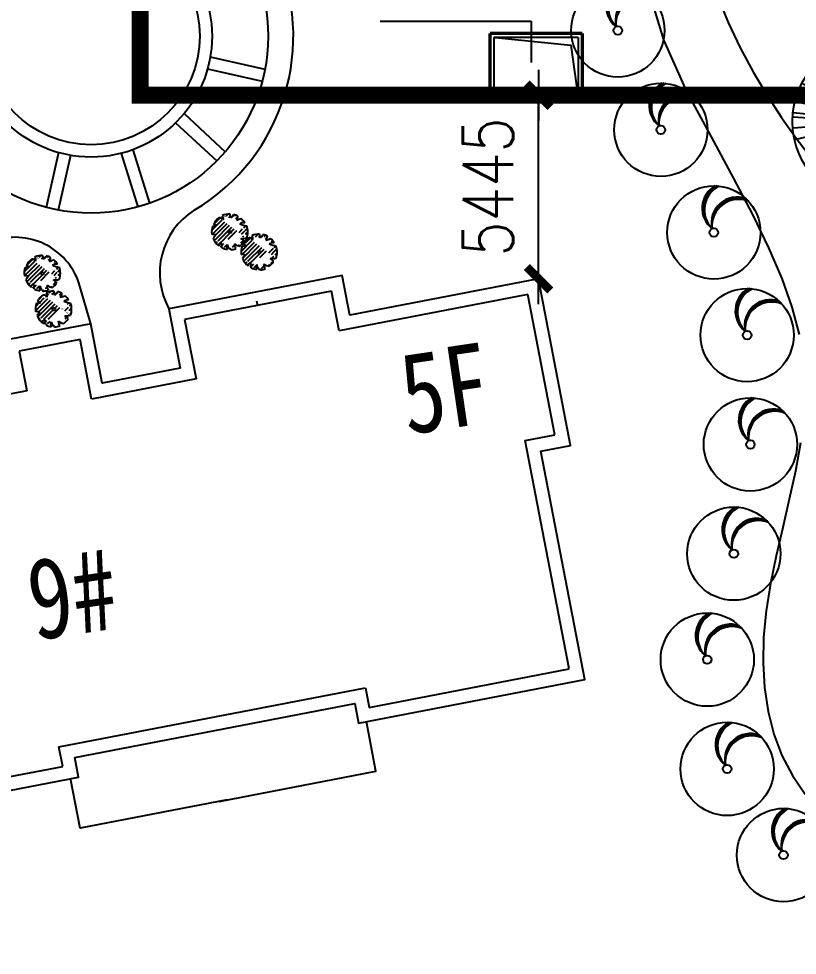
# Model space of a CAD drawing. Extents: x 116619 to 413619, y -387877 to -177877.
# Drawn here: x 233339 to 256441, y -339119 to -311330 of the extents above; entities that cross this region are included whole.
import ezdxf

# ---------------------------------------------------------------- set-up
doc = ezdxf.new("R2010")
doc.units = 0
doc.header["$LTSCALE"] = 35
doc.header["$MEASUREMENT"] = 0
doc.linetypes.add('DASH', pattern=[0.35, 0.25, -0.1])
doc.linetypes.add('DASH_200', pattern=[0.7, 0.5, -0.2])
doc.layers.get('0').update_dxf_attribs({"linetype": 'CONTINUOUS'})
doc.layers.get('DEFPOINTS').update_dxf_attribs({"linetype": 'CONTINUOUS'})
for name, color, linetype in [('BALCONY', 6, 'CONTINUOUS'), ('DX', 32, 'CONTINUOUS'), ('GUAN1', 22, 'CONTINUOUS'), ('JYP', 4, 'CONTINUOUS'), ('LVHUA', 94, 'CONTINUOUS'), ('PUB_DIM', 3, 'CONTINUOUS'), ('PUB_TEXT', 7, 'CONTINUOUS'), ('ROAD2', 40, 'CONTINUOUS'), ('TREE', 84, 'CONTINUOUS'), ('YJ1', 7, 'CONTINUOUS'), ('新路', 21, 'CONTINUOUS'), ('树', 84, 'CONTINUOUS')]:
    doc.layers.add(name, color=color, linetype=linetype)
doc.styles.add('_ST64F', font='', dxfattribs={"width": 0.8})
doc.styles.add('DIM_FONT', font='SIMPLEX.shx', dxfattribs={"width": 0.8})
doc.styles.get('_ST64F').set_extended_font_data('SimSun')
doc.dimstyles.new('AXIS500', dxfattribs={"dimscale": 5, "dimtxt": 300, "dimasz": 1, "dimexe": 250, "dimexo": 300, "dimgap": 150, "dimtad": 1, "dimdec": 0, "dimzin": 0, "dimdsep": 46, "dimtxsty": 'DIM_FONT', "dimblk": '_DIMX', "dimblk1": 'ARCHTICK', "dimblk2": 'ARCHTICK', "dimcen": 0.09, "dimse1": 1, "dimse2": 1, "dimclrt": 7, "dimadec": 0, "dimazin": 0, "dimtfac": 1, "dimtdec": 0, "dimtix": 1, "dimtmove": 2, "dimatfit": 3, "dimldrblk": '_DIMX', "dimfxl": 0, "dimtolj": 1, "dimtzin": 0, "dimarcsym": 0})

# ---------------------------------------------------------------- blocks, each defined once
blk = doc.blocks.new('TREE1')
at = {"layer": 'TREE', "ltscale": 200}
for p, q in [((196.6270091500483, 118.3983444665791), (958.0141648878343, 4309.183757203224)), ((196.6270091422484, 118.398344505229), (-2794.456173498707, 3150.858430103224)), ((196.6270091554034, 118.3983444724581), (4336.100079659838, 1121.969704664894)), ((196.6270177267725, 118.3983442675089), (-4060.454977102112, -21.76491311425343)), ((196.6270177267143, 118.3983442675089), (-3824.565517704468, -1286.024468790623)), ((196.627009150805, 118.3983444793848), (-3452.30805945769, -2078.796603985014)), ((100.2623868038645, 255.8389014034183), (-1486.916355925845, -3794.155107475352)), ((100.2623868038645, 255.8389014034183), (-1393.429465544701, -3833.071405344759)), ((100.2623868038645, 255.8389014034183), (-246.1963523110608, -4117.909038967104)), ((196.6270091505721, 118.398344474961), (-38.03785227955086, -4134.521262015798)), ((100.2623868038645, 255.8389014034183), (423.6535145242233, -4134.935846759006)), ((100.2623868038645, 255.8389014034183), (1951.102663122234, -3762.865361598902)), ((100.2623868038645, 255.8389014034183), (1398.004664635111, -3968.052989551448)), ((196.6270091509796, 118.3983444744954), (1365.846712412254, -3977.36996708368)), ((196.6270091510378, 118.3983444746118), (2161.67729479901, -3660.61874351732)), ((196.6270091509796, 118.3983444744954), (2641.886052459246, -3369.16541660286)), ((196.6270091510378, 118.3983444744954), (3936.534364741005, -1920.102513525169)), ((196.6270091510378, 118.3983444744954), (4071.320354574767, -1650.540392562514)), ((196.6270091514452, 118.3983444737969), (518.7873531829682, -3020.630578807788)), ((196.6270091515617, 118.3983444725163), (4454.799805438844, 16.62794889882207)), ((196.6270091509796, 118.3983444744954), (3102.838756037934, -2995.494084418402))]:
    blk.add_line(p, q, dxfattribs=at)
blk.add_circle((196.6270091511542, 118.3983444746118), 4259.388779679558, dxfattribs=at)
blk = doc.blocks.new('ZIWEI')
h = blk.add_hatch()
h.set_pattern_fill('ANSI31', color=256, scale=700, style=0)
h.set_pattern_definition([(45, (-14305.15479666414, -15521.72558498852), (-61.8718433538229, 61.87184335382291), [])])
edge = h.paths.add_edge_path(flags=16)
edge.add_arc((-3.124356323995016, 3.122764844410995), 38.19129419894237, 0, 360)
edge = h.paths.add_edge_path()
edge.add_line((-515.1862775585669, 179.497036884386), (-397.3273588397005, 192.8007087845654))
edge.add_line((-397.3273588397005, 192.8007087845654), (-484.1707726325494, 239.3635604351966))
edge.add_arc((-355.5003343913286, 207.8080208276788), 224.403476599897, 48.5203254456983, 80.51513420599325)
edge.add_arc((-325.4140871285308, 399.2104523212729), 130.0053747879539, 343.6554930631364, 399.759999052217)
edge.add_arc((-174.7510699382728, 449.0992219469845), 193.0394698033984, 352.0774890396579, 386.6128437567361)
edge.add_arc((-84.56230609322301, 589.4586796650692), 201.8433641199807, 304.1868289016925, 338.5411029521464)
edge.add_arc((79.86628706235024, 476.3367862375235), 153.6894522377071, 315.8453936709736, 359.7650517005484)
edge.add_arc((-244.3907489811299, 1929.23720569768), 1632.167053856146, 285.4397484795938, 290.7099380494143)
edge.add_arc((411.9486994804647, 44.08673669176824), 233.5512010930507, 83.53226198880667, 121.6543979234022)
edge.add_arc((-4.509560895889081, -499.5216754744943), 586.7160784787773, 134.7781732768324, 147.3314664882382)
edge.add_arc((-250.9462972172714, -395.6289919717128), 87.2136964104515, 97.74104035208522, 188.8107453020594)
edge.add_arc((-1350.450460115571, -519.14793294827), 1107.830682670651, 2.946463605808077, 10.92381386573493)
edge.add_arc((124.9841737184488, -442.2467953651558), 220.2945284226358, 160.600850515773, 199.3991494842191)
edge.add_arc((100.2743666530096, -356.5412966543881), 177.912621491226, 186.1911535261988, 248.4951689965226)
edge.add_arc((295.5747862085336, -375.7284358642501), 163.4501424661077, 170.6313753688686, 220.6278158106918)
edge.add_arc((325.3933213488563, -117.6562043841968), 300.1513038858919, 230.4582328344403, 263.1092801234542)
edge.add_arc((-0.1343107446045906, -630.5382491610344), 545.230109940777, 39.65358745448385, 53.99299145650343)
edge.add_arc((357.6164668545061, 465.0542429203251), 655.5885988104213, 266.7454952844627, 282.0146256256703)
edge.add_arc((-8.366491272492567, 3.426213290907981), 526.717709094641, 126.0750832653475, 153.6245397522663)
edge.add_arc((-8.366491272492567, 3.426213290907981), 532.1830287655648, 89.33214789761615, 114.3856376375889)
edge.add_arc((-8.366491272492567, 3.426213290907981), 530.635912621629, 62.87665481919286, 77.70213155929174)
edge.add_arc((-8.366491272492567, 3.426213290907981), 523.3081512775127, 31.40983736236552, 49.47524964655826)
edge.add_arc((-8.366491272492567, 3.426213290907981), 533.5852264281983, 340.3307323359838, 379.4299658611113)
edge.add_arc((-8.366491272492567, 3.426213290907981), 514.0723757636953, 305.3940385052633, 326.2463764496025)
edge.add_arc((-8.366491272492567, 3.426213290907981), 527.2859582375127, 274.7236248562025, 290.327701486811)
edge.add_arc((-8.366491272492567, 3.426213290907981), 521.8934893924253, 243.1498330697507, 261.8356210533511)
edge.add_arc((-8.366491272492567, 3.426213290907981), 524.2458075739542, 200.8102967799917, 231.4391627845076)
edge.add_arc((-8.366491272492567, 3.426213290907981), 536.5325998408181, 160.8426086360242, 187.2750049578882)
edge.add_arc((-610.1709703373417, -941.8811506774291), 880.120823157168, 77.37282204331454, 85.464893159638)
edge.add_arc((958.8282334270953, 2090.854452699206), 1965.482605593802, 250.0864889084941, 256.3451059776773)
for p, q in [((-515.1862775585669, 179.497036884386), (-397.3273588397005, 192.8007087845654)), ((-484.1707726325494, 239.3635604351966), (-484.1707726325494, 239.3635604351966)), ((-397.3273588397005, 192.8007087845654), (-484.1707726325494, 239.3635604351966))]:
    blk.add_line(p, q)
blk.add_circle((-3.124356323995016, 3.122764844410995), 38.19129419894237)
for centre, radius, start, end in [((-8.366491272492567, 3.426213290907981), 526.717709094641, 126.0750832653475, 153.6245397522663), ((-355.5003343913286, 207.8080208276788), 224.403476599897, 48.5203254456983, 80.51513420599325), ((-8.366491272492567, 3.426213290907981), 532.1830287655648, 89.33214789761615, 114.3856376375889), ((-325.4140871285308, 399.2104523212729), 130.0053747879539, 343.6554930631364, 39.75999905221702), ((-174.7510699382728, 449.0992219469845), 193.0394698033984, 352.0774890396579, 26.61284375673618), ((-84.56230609322301, 589.4586796650692), 201.8433641199807, 304.1868289016925, 338.5411029521464), ((-8.366491272492567, 3.426213290907981), 530.635912621629, 62.87665481919286, 77.70213155929174), ((79.86628706235024, 476.3367862375235), 153.6894522377071, 315.8453936709736, 359.7650517005484), ((-244.3907489811299, 1929.23720569768), 1632.167053856146, 285.4397484795938, 290.7099380494143), ((411.9486994804647, 44.08673669176824), 233.5512010930507, 83.53226198880667, 121.6543979234022), ((-8.366491272492567, 3.426213290907981), 523.3081512775127, 31.40983736236552, 49.47524964655826), ((-8.366491272492567, 3.426213290907981), 536.5325998408181, 160.8426086360242, 187.2750049578882), ((958.8282334270953, 2090.854452699206), 1965.482605593802, 250.0864889084941, 256.3451059776773), ((-8.366491272492567, 3.426213290907981), 533.5852264281983, 340.3307323359838, 19.42996586111129), ((-610.1709703373417, -941.8811506774291), 880.120823157168, 77.37282204331454, 85.464893159638), ((-4.509560895889081, -499.5216754744943), 586.7160784787773, 134.7781732768324, 147.3314664882382), ((-8.366491272492567, 3.426213290907981), 524.2458075739542, 200.8102967799917, 231.4391627845076), ((357.6164668545061, 465.0542429203251), 655.5885988104213, 266.7454952844627, 282.0146256256703), ((-0.1343107446045906, -630.5382491610344), 545.230109940777, 39.65358745448385, 53.99299145650343), ((-250.9462972172714, -395.6289919717128), 87.2136964104515, 97.74104035208522, 188.8107453020594), ((-1350.450460115571, -519.14793294827), 1107.830682670651, 2.946463605808077, 10.92381386573493), ((-8.366491272492567, 3.426213290907981), 521.8934893924253, 243.1498330697507, 261.8356210533511), ((124.9841737184488, -442.2467953651558), 220.2945284226358, 160.600850515773, 199.3991494842191), ((100.2743666530096, -356.5412966543881), 177.912621491226, 186.1911535261988, 248.4951689965226), ((-8.366491272492567, 3.426213290907981), 527.2859582375127, 274.7236248562025, 290.327701486811), ((295.5747862085336, -375.7284358642501), 163.4501424661077, 170.6313753688686, 220.6278158106918), ((325.3933213488563, -117.6562043841968), 300.1513038858919, 230.4582328344403, 263.1092801234542), ((-8.366491272492567, 3.426213290907981), 514.0723757636953, 305.3940385052633, 326.2463764496025)]:
    blk.add_arc(centre, radius, start, end)
blk = doc.blocks.new('A$C279C5B78')
at = {"layer": 'LVHUA', "xscale": 0.002507716049382716, "yscale": 0.002507716049382716, "zscale": 0.002507716049382716, "rotation": 0.08819500577114782}
blk.add_blockref('ZIWEI', (1.364007605556253, 1.309058238708531), dxfattribs=at)
blk = doc.blocks.new('U_B7ENH')
for radius in [1500, 137.499627233306]:
    blk.add_circle((0, 0), radius)
for centre, radius, start, end in [((447.2719736177314, 779.4948573568763), 826.1195642789266, 119.373353582441, 232.2456101213852), ((487.7636441149516, 757.096651881544), 834.4566440402853, 117.6013562728068, 229.1042179160959), ((544.6233809912264, 728.9224824745215), 852.6005496197787, 116.618063149671, 224.9727659142338), ((746.2906156206955, 312.6539231977549), 826.1195642789266, 70.15153792255175, 193.0347361383394), ((763.5049388050429, 269.7013672147223), 834.4566440402853, 67.81089831763747, 189.8933439330501), ((789.7502133433991, 211.9259480139845), 852.6005496197787, 67.22839121263785, 185.761891931188)]:
    blk.add_arc(centre, radius, start, end)
at = {"style": 'DIM_FONT', "width": 0.8, "flags": 9}
for tag in ['YSIZE', 'XSIZE']:
    blk.add_attdef(tag, (0, 0), '', height=0.5, dxfattribs=at)
blk = doc.blocks.new('U_B7RQU')
blk.add_blockref('U_B7ENH', (0, 0))
at = {"width": 0.8, "flags": 9}
for tag in ['YSIZE', 'XSIZE']:
    blk.add_attdef(tag, (0, 0), '', height=0.5, dxfattribs=at)
blk = doc.blocks.new('U_B7ZVJ')
blk.add_blockref('U_B7RQU', (0, 0))
at = {"flags": 9}
for tag in ['YSIZE', 'XSIZE']:
    blk.add_attdef(tag, (0, 0), '', height=0.5, dxfattribs=at)
blk = doc.blocks.new('A$C141A55DA')
at = {"layer": 'GUAN1', "xscale": 0.0009225216, "yscale": 0.0009225216, "zscale": 0.0009225216}
blk.add_blockref('U_B7ZVJ', (1.383772276687523, 1.383787750302872), dxfattribs=at)
blk = doc.blocks.new('_DIMX')
blk.add_line((-150, 0), (150, 0))
at = {"const_width": 50}
blk.add_lwpolyline([(-70, -70), (70, 70)], dxfattribs=at)
blk = doc.blocks.new('*D88')
at = {"color": 0, "linetype": 'ByBlock'}
for p, q in [((248763.5383729711, -313594.5876126983), (248763.5383729711, -313589.5876126983)), ((248763.5383729711, -319044.8176126983), (248763.5383729711, -313599.5876126983)), ((248763.5383729711, -319049.8176126983), (248763.5383729711, -319054.8176126983))]:
    blk.add_line(p, q, dxfattribs=at)
at = {"layer": 'DEFPOINTS', "color": 0, "linetype": 'ByBlock'}
for p in [(247096.8717063045, -313599.5876126983), (248763.5383729711, -313599.5876126983), (247096.8717063045, -319044.8176126983)]:
    blk.add_point(p, dxfattribs=at)
at = {"color": 0, "linetype": 'ByBlock', "xscale": 5, "yscale": 5, "zscale": 5}
for p, rotation in [((248763.5383729711, -313599.5876126983), 270), ((248763.5383729711, -319044.8176126983), 90)]:
    blk.add_blockref('_DIMX', p, dxfattribs=dict(at, rotation=rotation))
at = {"color": 7, "linetype": 'ByBlock', "insert": (247263.5383729711, -316322.2026126983), "char_height": 1500, "attachment_point": 5, "rotation": 90, "style": 'DIM_FONT'}
blk.add_mtext('\\A1;5445', dxfattribs=at)
blk = doc.blocks.new('_ARCHTICK')
at = {"color": 0, "linetype": 'ByBlock', "const_width": 0.15}
blk.add_lwpolyline([(-0.5, -0.5), (0.5, 0.5)], dxfattribs=at)

msp = doc.modelspace()

# ---------------------------------------------------------------- linework, layer by layer
for p, q in [((244060.6138165562, -311399.565506222), (248544.161961325, -311399.565506222)), ((248544.161961325, -311399.565506222), (248544.161961325, -312624.9480626393)), ((247440.5499667004, -311885.3626311236), (247440.5499667004, -313385.3626311236)), ((249940.5499667004, -311885.3626311236), (247440.5499667004, -311885.3626311236)), ((249940.5499667004, -311885.3626311236), (249940.5499667004, -313385.3626311236)), ((242622.2963762954, -319412.4407052603), (238262.3597576991, -320251.817070147)), ((242849.1548532918, -320590.8019535299), (242622.2963762954, -319412.4407052603)), ((248446.3707825318, -319513.2241877969), (242849.1548532918, -320590.8019535299)), ((249247.9374012724, -323676.7672649976), (248446.3707825318, -319513.2241877969)), ((238262.3597576991, -320251.817070147), (238602.6474731937, -322019.3589425441)), ((235159.3418039456, -320849.2110595759), (233352.5212232545, -321197.0607243087)), ((235499.6295194402, -322616.752931973), (235159.3418039456, -320849.2110595759)), ((233352.5212232545, -321197.0607243087), (233579.3797002509, -322375.4219725635)), ((238602.6474731937, -322019.3589425441), (235499.6295194402, -322616.752931973)), ((233579.3797002509, -322375.4219725635), (230633.4765795842, -322942.5681650694)), ((248364.1664650813, -323846.9111227449), (249247.9374012724, -323676.7672649976)), ((249668.6027078107, -330622.4883002695), (248364.1664650813, -323846.9111227449)), ((243737.5177581981, -331764.3426344898), (249668.6027078107, -330622.4883002695)), ((234532.0495651737, -332930.8540767934), (243625.0705309585, -331180.2628293093)), ((243625.0705309585, -331180.2628293093), (243737.5177581981, -331764.3426344898)), ((234644.4967924133, -333514.9338819887), (234532.0495651737, -332930.8540767934)), ((231203.4372616783, -334177.4077418055), (234644.4967924133, -333514.9338819887))]:
    msp.add_line(p, q)
at = {"linetype": 'DASH_200', "const_width": 500}
msp.add_lwpolyline([(236940.5499667004, -295065.5631280746), (236940.5499667004, -313599.5818405208), (272944.4082115656, -313599.5818405211)], dxfattribs=at)
at = {"const_width": 100}
for points in [[(250060.5499667004, -311765.3626311236), (247320.5499667004, -311765.3626311236)], [(247320.5499667004, -311765.3626311236), (247320.5499667004, -313385.3626311236)], [(250060.5499667004, -311765.3626311236), (250060.5499667004, -313385.3626311236)]]:
    msp.add_lwpolyline(points, dxfattribs=at)
msp.add_lwpolyline([(247481.2872722667, -311885.3626311236), (249722.1228798014, -312113.9068484051), (249895.520825436, -313386.7942601866)])
at = {"elevation": 1.587908572007885e-10}
msp.add_lwpolyline([(231261.9072996154, -334573.4964428898), (235112.903367497, -333832.1014724132), (235000.4561402574, -333248.0216672178), (243307.902940549, -331648.6694043931), (243420.3501677886, -332232.7492095735), (250137.0092828944, -330939.6558906939), (248832.573040165, -324164.0787131693), (249716.3439763561, -323993.934855422), (248763.5383729711, -319044.8176126983), (243166.3224437013, -320122.3953784462), (242939.4639667049, -318944.0341301765), (237793.9531826153, -319934.6494797226), (238134.24089811, -321702.1913521197), (235816.7971098498, -322148.3463568892), (235476.5093943551, -320380.8044844922), (232884.1146481708, -320879.8931338843)], dxfattribs=at)
at = {"layer": 'BALCONY', "elevation": 1.587908572007885e-10}
for points in [[(239285.0685830191, -334556.4200586434), (239285.0685830191, -334556.4200586434), (243939.5955136791, -333660.3290745076), (243656.0224174336, -332187.3775141742)], [(239520.7408326641, -334511.0483632591), (239520.7408326641, -334511.0483632591), (235160.8042140976, -335350.4247281458), (234877.231117852, -333877.4731678125)]]:
    msp.add_lwpolyline(points, dxfattribs=at)
at = {"layer": 'DX', "linetype": 'DASH'}
for points, knots in [([(194830.901112847, -336823.0438442435), (195960.4408433493, -338208.4633162059), (197422.5882575214, -338770.9982900769), (200202.862250993, -338096.6781656686), (203673.0128410533, -337120.7257273011), (207731.3732032962, -339084.2349399831), (210113.4805929847, -342535.2149304003), (211891.7857168056, -345421.5546972584), (213712.1581270006, -346959.0371897817), (215484.5153623652, -346302.9208220225), (216655.5513432901, -343793.175691884), (221769.6777849011, -341107.0535777919), (225722.08709112, -346048.0518623702), (228329.3686991148, -349929.0320378076), (233010.2530160248, -351056.8268271964), (235039.7483552005, -347546.1483343504), (236738.6321267579, -347730.1398747843), (241179.3239655271, -350644.7708595842)], [1396.018494045887, 1396.018494045887, 1396.018494045887, 1396.018494045887, 2584.318686059738, 6166.94884417964, 9484.27366269479, 13190.80411663422, 18690.64400649039, 21787.41479692109, 23626.15640624879, 25131.80383282779, 26644.51479588741, 31840.94006372307, 38814.75966793585, 42254.34465499905, 46194.21146658185, 50699.33312950263, 51418.82932301972, 51418.82932301972, 51418.82932301972, 51418.82932301972]), ([(217026.6541381013, -337049.1412328705), (229537.8132370953, -341878.0514050648), (231333.3920875862, -347746.2212929558), (233968.4863346852, -342597.1264570188), (237813.9746336248, -342171.4625289086), (241555.5147267487, -344793.2122163028), (244238.5184756499, -348158.3369690534), (247462.0651613474, -350143.2586832531), (248929.7242002618, -350062.6512578651), (251729.8160617892, -349478.6283779349)], [17407.09554792882, 17407.09554792882, 17407.09554792882, 17407.09554792882, 25120.98378906302, 28125.55321889526, 31530.30345135237, 35368.1313477622, 41253.63844961551, 44787.65874188137, 45767.05204487902, 45767.05204487902, 45767.05204487902, 45767.05204487902])]:
    msp.add_open_spline(points, degree=3, knots=knots, dxfattribs=at)
at = {"layer": 'JYP'}
for points in [[(251946.4790957449, -310221.3462455301), (252468.8940206747, -311959.4076182556), (253158.3055458709, -313486.2772452606), (253885.6268529766, -314837.6665754703), (254543.4404987086, -316046.6796155478), (255111.0065400921, -317135.9906031675), (255589.2544092371, -318125.6663337453), (255979.1135382388, -319035.7736027007), (256281.5133592034, -319886.3792054534), (256497.3833042335, -320697.5499374193)], [(254084.7415788362, -310677.3236534872), (254391.1822765462, -311440.9192497869), (254748.5885007904, -312193.945470427), (255141.4668712336, -312923.0369170172), (255554.3240075371, -313614.8281911673), (255971.666529364, -314255.9538944887), (256378.0010563755, -314833.0486285894), (256760.0642015554, -315338.7503228431)], [(256536.3042917074, -323915.4666801341), (256386.0757346742, -324750.3006984997), (256204.7343748186, -325590.1555008449), (256009.8231377401, -326429.7828433418), (255818.8849490438, -327263.934482159), (255649.4627343258, -328087.3621734708), (255519.0994191912, -328894.8176734456), (255442.7764669858, -329681.4216115662), (255425.2294920284, -330443.7701105734), (255468.6326463911, -331178.8281665185), (255575.1600821372, -331883.5607754581), (255746.9859513335, -332554.9329334417), (255986.2844060467, -333189.9096365241), (256295.2295983436, -333785.4558807566), (256675.9956802893, -334338.5366621941)]]:
    msp.add_lwpolyline(points, dxfattribs=at)
at = {"layer": 'ROAD2'}
for p, q in [((239022.681131179, -312459.7768231878), (240646.299573646, -312826.5562497717)), ((238941.8462158887, -312817.6078502228), (240565.4646585048, -313184.3872768576)), ((238243.9120884396, -314145.3099658474), (239466.6171923931, -315274.7594880702)), ((237994.9914847461, -314414.7832678399), (239217.6965887997, -315544.2327903101)), ((234519.781673815, -315303.1378462064), (234153.0022471311, -316926.7562888953)), ((234877.6127008754, -315383.9727615459), (234510.8332742406, -317007.5912040619)), ((236376.4035253375, -315324.5503881962), (236870.5724455071, -316914.0349189828)), ((236726.7117426458, -315215.6399648529), (237220.8806628645, -316805.1244953666))]:
    msp.add_line(p, q, dxfattribs=at)
for radius in [5250, 3586.956521738856, 3220.108695802314]:
    msp.add_circle((235488.0489468237, -311849.3405772887), radius, dxfattribs=at)
at = {"layer": '新路'}
for p, q in [((235476.5093943515, -320380.804484482), (235154.451989247, -319262.1628244059)), ((240431.1029981531, -319844.289001764), (240407.2838037832, -319706.6468581479))]:
    msp.add_line(p, q, dxfattribs=at)
for centre, radius, start, end in [((235488.0489468237, -311849.3405772887), 6000, 300.6433616276562, 194.2438637386878), ((239728.3107935273, -318874.0617756903), 2206.033917435022, 122.4016509494599, 208.7354900790485), ((233232.517876081, -319815.4884650994), 2000, 16.06113193754421, 106.589706342962)]:
    msp.add_arc(centre, radius, start, end, dxfattribs=at)

# ---------------------------------------------------------------- block references
at = {"layer": 'TREE', "ltscale": 200, "xscale": 0.5789690721649484, "yscale": 0.5789690721649484, "zscale": 0.5789690721649484, "rotation": 239.6230468437757}
msp.add_blockref('TREE1', (258762.9976216205, -314246.64337032), dxfattribs=at)
at = {"layer": 'YJ1', "xscale": 400, "yscale": 400, "zscale": 400}
for p in [(239062.3122885562, -318184.5993133141), (239936.7276733036, -318780.3442973694), (233502.1373978529, -319412.9041000569), (233837.1423409979, -320475.9671315886)]:
    msp.add_blockref('A$C279C5B78', p, dxfattribs=at)
at = {"layer": '树', "xscale": 1000, "yscale": 1000, "zscale": 1000}
for p in [(249732.2144747308, -313061.0165639473), (251010.6440981912, -316009.0021861496), (252584.0959424535, -319055.2930919757), (253567.5033451266, -322101.5405575481), (253665.8440853939, -325344.3551501432), (253174.1403840574, -328587.169742731), (252387.4144619335, -331731.7224919415), (252977.4589035228, -334974.493644283), (254649.2514880524, -337529.4318929545)]:
    msp.add_blockref('A$C141A55DA', p, dxfattribs=at)

# ---------------------------------------------------------------- texts
at = {"layer": 'PUB_TEXT', "style": '_ST64F', "width": 0.8}
for s, p in [('5F', (244861.2224696353, -323673.9676040914)), ('9#', (233804.4887057617, -329779.9938469883))]:
    msp.add_text(s, height=2400, rotation=8.397274429892997, dxfattribs=at).set_placement(p)

# ---------------------------------------------------------------- dimensions: what is measured, and where the dimension line sits
at = {"layer": 'PUB_DIM'}
dim = msp.add_aligned_dim(p1=(247096.8717063045, -319044.8176126983), p2=(247096.8717063045, -313599.5876126983), distance=-1666.6666666665985, dimstyle='AXIS500', dxfattribs=at)
dim.commit()
dim.dimension.update_dxf_attribs({"geometry": '*D88', "text_midpoint": (247263.5383729711, -316322.2026126983)})

doc.saveas('drawing.dxf')
